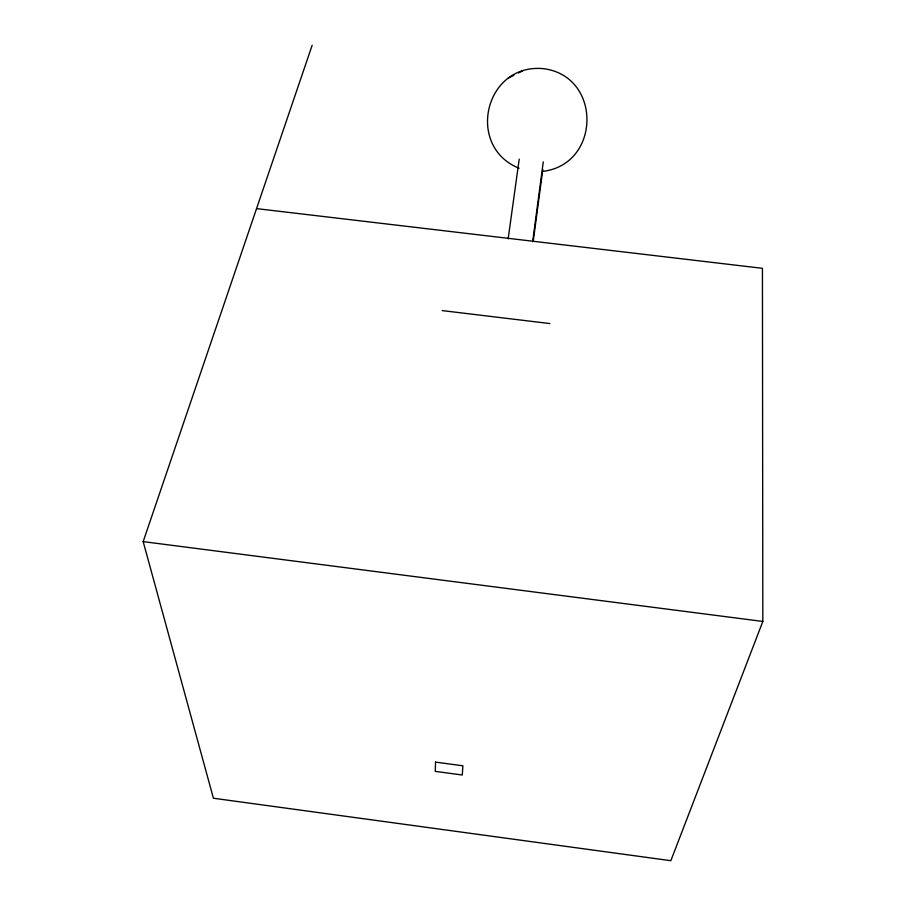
<?xml version="1.0" encoding="UTF-8"?>
<svg xmlns="http://www.w3.org/2000/svg" width="906" height="906" viewBox="0 0 906 906"><rect width="100%" height="100%" fill="white"/><g stroke="black" fill="none" stroke-linecap="round" stroke-linejoin="round"><path stroke-width="1.36" d="M532.637 241.766L543.272 161.88M533.26 241.075L542.807 169.524M508.153 238.867L519.217 159.105M256.545 208.618L762.433 268.323L762.829 621.448L670.859 860.7L213.408 798.231L143.171 541.618L312.151 45.3M542.841 171.381C601.142 164.28 602.003 75.866 543.26 68.641C484.608 63.205 465.446 146.715 519.081 168.244M518.515 72.933L522.671 70.872M508.334 78.041L513.94 75.243M442.196 310.588L549.931 323.567M143.171 541.618L762.829 621.448M435.526 762.116L435.265 771.368L462.286 775.004L462.887 765.797L435.526 762.116"/></g></svg>
